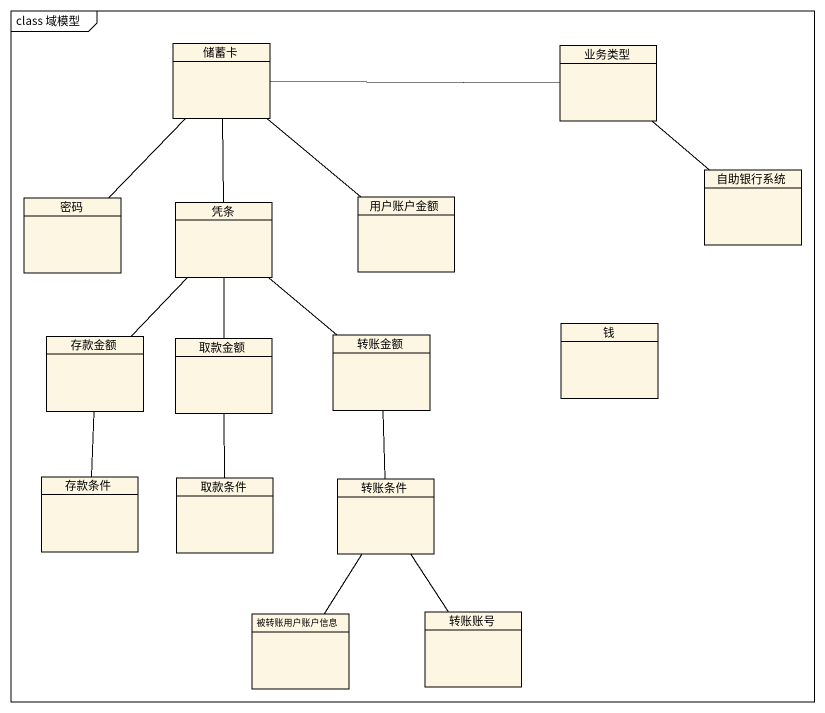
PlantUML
@startuml
mainframe class 域模型
hide circle
hide empty members
class 储蓄卡
class 业务类型
class 密码
class 凭条
class 用户账户金额
class 自助银行系统
class 存款金额
class 取款金额
class 转账金额
class 钱
class 存款条件
class 取款条件
class 转账条件
class 被转账用户账户信息
class 转账账号
储蓄卡 -right- 业务类型
储蓄卡 -- 密码
储蓄卡 -- 凭条
储蓄卡 -- 用户账户金额
业务类型 -- 自助银行系统
凭条 -- 存款金额
凭条 -- 取款金额
凭条 -- 转账金额
存款金额 -- 存款条件
取款金额 -- 取款条件
转账金额 -- 转账条件
转账条件 -- 被转账用户账户信息
转账条件 -- 转账账号
@enduml
